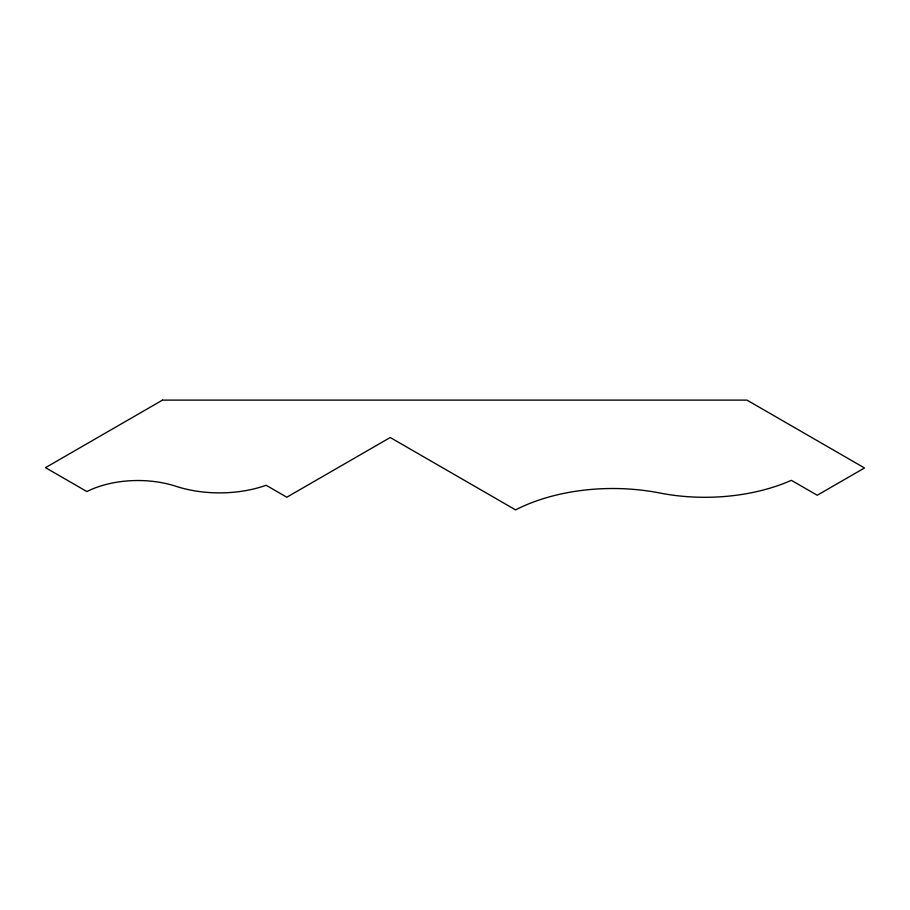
<?xml version="1.0" encoding="UTF-8"?>
<svg xmlns="http://www.w3.org/2000/svg" width="910" height="910" viewBox="0 0 910 910"><rect width="100%" height="100%" fill="white"/><g stroke="black" fill="none" stroke-linecap="round" stroke-linejoin="round"><path stroke-width="1.36" d="M162.503 400.116L45.5 467.66L86.871 491.548A77.668 44.84 0 0 1 177.12 486.668A88.987 51.381 0 0 0 266.13 485.28L286.809 497.224L390.231 437.517L515.583 509.884A146.066 84.334 0 0 1 659.75 492.992A140.049 80.853 0 0 0 710.938 497.224A142.506 82.275 0 0 0 791.37 480.332L817.226 495.256L864.5 467.967L746.985 400.116L162.503 400.116"/></g></svg>
